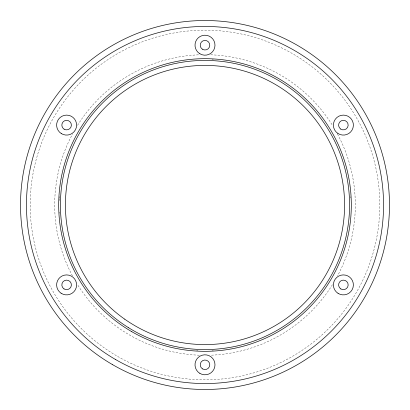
<?xml version="1.0" encoding="UTF-8"?>
<svg xmlns="http://www.w3.org/2000/svg" width="410" height="410" viewBox="0 0 410 410"><rect width="100%" height="100%" fill="white"/><g stroke="black" fill="none" stroke-linecap="round" stroke-linejoin="round"><path stroke-width="0.31" stroke-dasharray="2.05 1.54" d="M59.445 200.633L59.614 196.892M59.435 197.902L59.517 196.703M212.098 350.565L213.297 350.483M212.098 59.435L213.297 59.517M196.703 350.483L197.902 350.565M350.483 196.703L350.565 197.902M59.435 212.098L59.517 213.297M337.522 134.075A150.311 150.311 0 0 1 337.522 275.925M332.464 284.663A150.311 150.311 0 0 1 210.678 355.203M199.321 355.203A150.311 150.311 0 0 1 77.536 284.663M72.478 275.925A150.311 150.311 0 0 1 72.478 134.075M77.536 125.337A150.311 150.311 0 0 1 199.321 54.796M210.678 54.796A150.311 150.311 0 0 1 332.464 125.337M117.593 356.392A174.814 174.814 0 0 0 379.814 205A174.814 174.814 0 0 0 117.593 53.607A174.814 174.814 0 0 0 117.593 356.392"/><path stroke-width="0.61" d="M131.841 331.71A146.314 146.314 0 0 0 351.314 205A146.314 146.314 0 0 0 131.841 78.289A146.314 146.314 0 0 0 131.841 331.71M128.212 327.498A144.576 144.576 0 0 0 349.479 210.248A144.576 144.576 0 0 0 137.304 77.249A144.576 144.576 0 0 0 128.212 327.498M124.63 319.118A139.579 139.579 0 0 0 344.016 217.541A139.579 139.579 0 0 0 146.355 78.336A139.579 139.579 0 0 0 124.63 319.118M112.76 364.762A184.479 184.479 0 0 0 389.479 205A184.479 184.479 0 0 0 112.76 45.238A184.479 184.479 0 0 0 112.76 364.762M64.114 129.176A4.776 4.776 0 0 0 71.386 125.229A4.776 4.776 0 0 0 64.334 120.899A4.776 4.776 0 0 0 64.114 129.176M340.859 288.953A4.776 4.776 0 0 0 348.167 285.063A4.776 4.776 0 0 0 341.14 280.681A4.776 4.776 0 0 0 340.859 288.953M199.89 53.787A9.994 9.994 0 0 0 214.989 45.331A9.994 9.994 0 0 0 200.116 36.485A9.994 9.994 0 0 0 199.89 53.787M202.32 49.159A4.776 4.776 0 0 0 209.766 45.546A4.776 4.776 0 0 0 202.914 40.903A4.776 4.776 0 0 0 202.32 49.159M61.3 133.563A9.994 9.994 0 0 0 76.598 125.47A9.994 9.994 0 0 0 61.936 116.271A9.994 9.994 0 0 0 61.3 133.563M61.1 293.232A9.994 9.994 0 0 0 76.583 285.503A9.994 9.994 0 0 0 62.151 275.961A9.994 9.994 0 0 0 61.1 293.232M64.006 288.906A4.776 4.776 0 0 0 71.381 285.15A4.776 4.776 0 0 0 64.442 280.64A4.776 4.776 0 0 0 64.006 288.906M199.89 373.387A9.994 9.994 0 0 0 214.989 364.931A9.994 9.994 0 0 0 200.116 356.08A9.994 9.994 0 0 0 199.89 373.387M202.581 368.918A4.776 4.776 0 0 0 209.776 364.833A4.776 4.776 0 0 0 202.642 360.641A4.776 4.776 0 0 0 202.581 368.918M338.076 293.36A9.994 9.994 0 0 0 353.374 285.268A9.994 9.994 0 0 0 338.716 276.068A9.994 9.994 0 0 0 338.076 293.36M337.876 133.434A9.994 9.994 0 0 0 353.364 125.706A9.994 9.994 0 0 0 338.926 116.163A9.994 9.994 0 0 0 337.876 133.434M340.756 129.088A4.776 4.776 0 0 0 348.157 125.388A4.776 4.776 0 0 0 341.253 120.827A4.776 4.776 0 0 0 340.756 129.088M115.728 359.626A178.55 178.55 0 0 0 383.55 205A178.55 178.55 0 0 0 115.728 50.374A178.55 178.55 0 0 0 115.728 359.626"/></g></svg>
